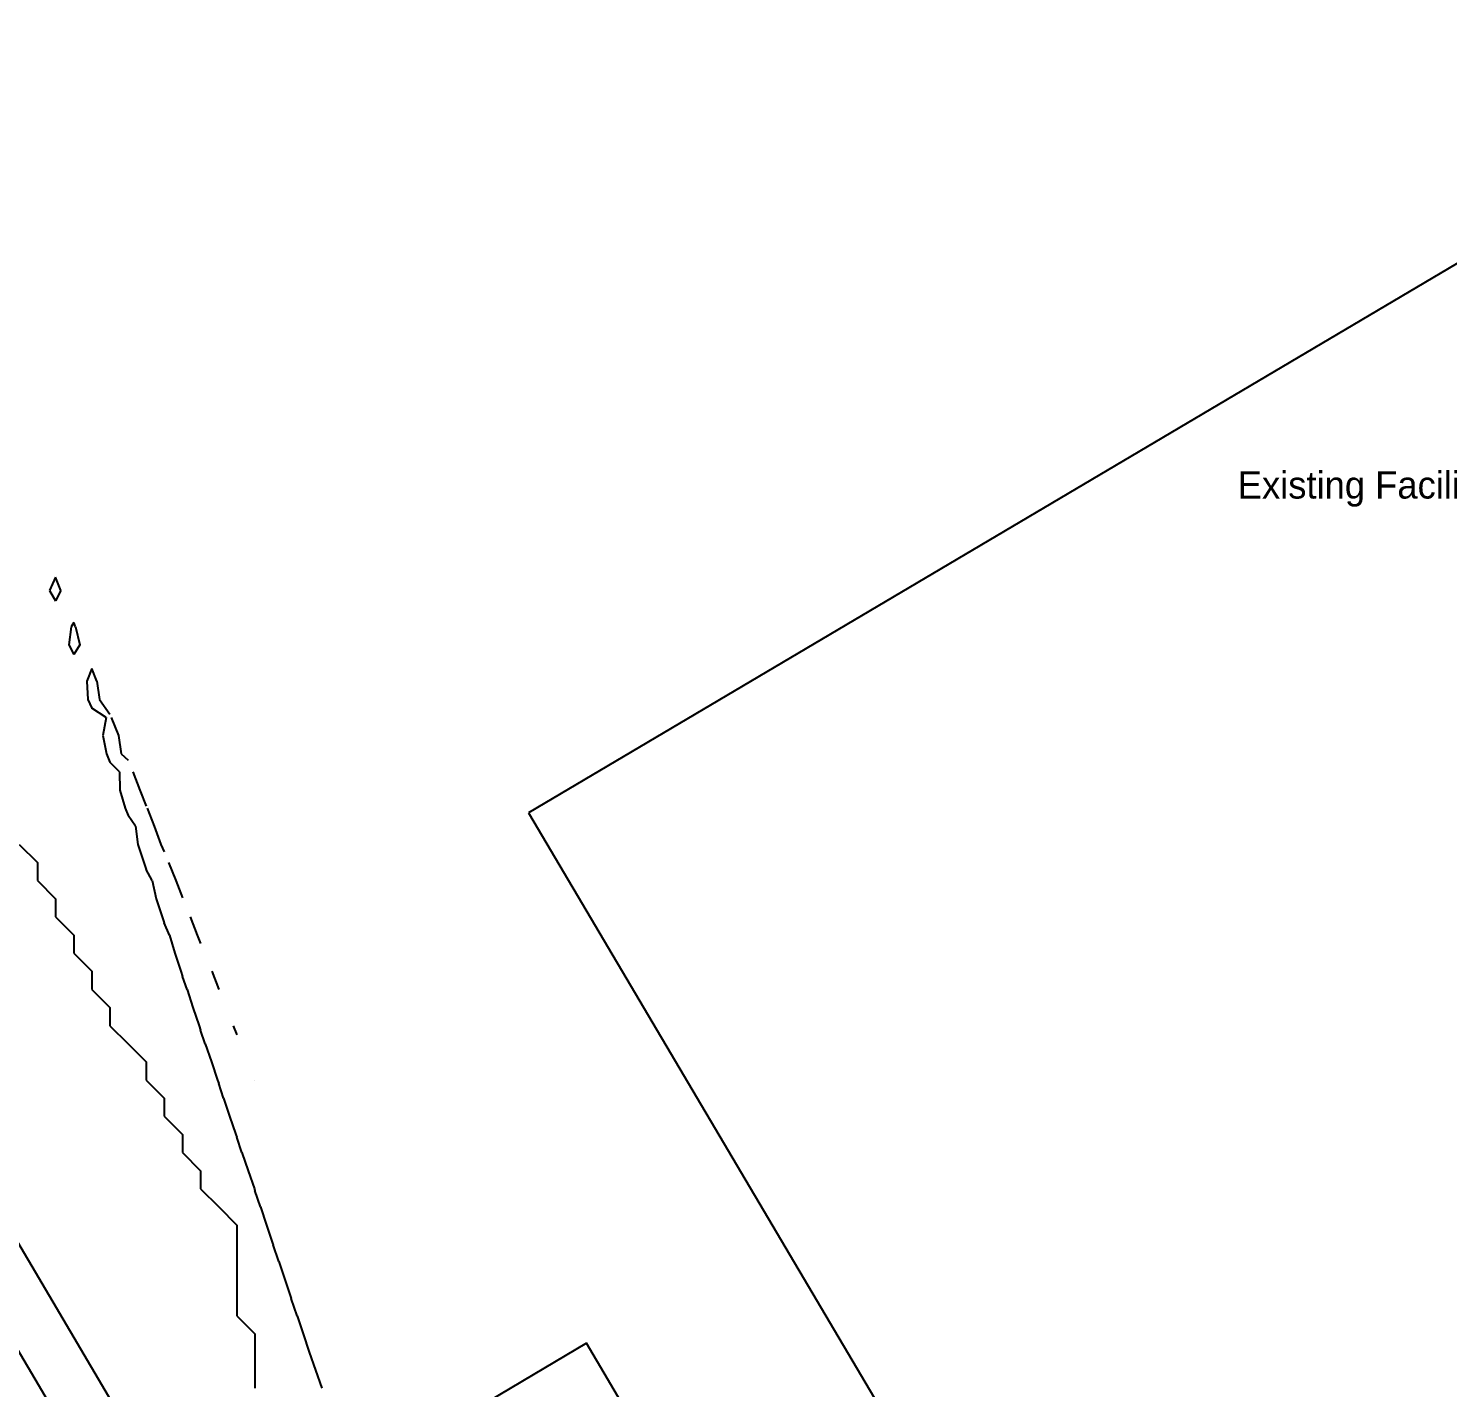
# Model space of a CAD drawing. Header units: feet. Extents: x 70 to 1025, y -1570 to -26.
# Drawn here: x 657 to 813.6, y -469.9 to -320 of the extents above; entities that cross this region are included whole.
import ezdxf

# ---------------------------------------------------------------- set-up
doc = ezdxf.new("R2010")
doc.units = ezdxf.units.FT
for name, color, linetype in [('BLDG-LOT9', 9, 'CONTINUOUS'), ('GRADE-FINISHED', 5, 'CONTINUOUS'), ('ROAD', 252, 'CONTINUOUS'), ('TOPO-EXIST', 8, 'CONTINUOUS')]:
    doc.layers.add(name, color=color, linetype=linetype)

msp = doc.modelspace()

# ---------------------------------------------------------------- linework, layer by layer
at = {"layer": 'BLDG-LOT9'}
for p, q in [((858.532, -319.973), (712.2, -406.5)), ((712.2, -406.5), (839.445, -621.694)), ((718.592, -465.032), (683.3, -485.9)), ((807.664, -615.668), (718.592, -465.032))]:
    msp.add_line(p, q, dxfattribs=at)
at = {"layer": 'GRADE-FINISHED'}
for p, q in [((660, -380.5, 2600), (659.333, -382, 2600)), ((660.571, -382, 2600), (660, -380.5, 2600)), ((659.333, -382, 2600), (660, -383.143, 2600)), ((660.571, -382, 2600), (660, -383.143, 2600)), ((661.724, -386, 2600), (661.463, -388, 2600)), ((662, -385.529, 2600), (661.724, -386, 2600)), ((662.186, -386, 2600), (662, -385.529, 2600)), ((662.186, -386, 2600), (662.667, -388, 2600)), ((661.463, -388, 2600), (662, -389.048, 2600)), ((662.667, -388, 2600), (662, -389.048, 2600)), ((664, -390.588, 2600), (663.442, -392, 2600)), ((664.558, -392, 2600), (664, -390.588, 2600)), ((663.442, -392, 2600), (663.565, -394, 2600)), ((664.558, -392, 2600), (664.833, -394, 2600)), ((663.565, -394, 2600), (664, -394.952, 2600)), ((664.833, -394, 2600), (666, -395.647, 2600)), ((665.571, -396, 2600), (664, -394.952, 2600)), ((665.571, -396, 2600), (665.231, -398, 2600)), ((666.14, -396, 2600), (666.93, -398, 2600)), ((665.231, -398, 2600), (665.615, -400, 2600)), ((666.93, -398, 2600), (667.25, -400, 2600)), ((665.615, -400, 2600), (666, -400.909, 2600)), ((667.043, -402, 2600), (666, -400.909, 2600)), ((667.25, -400, 2600), (668, -400.706, 2600)), ((667.043, -402, 2600), (667.082, -404, 2600)), ((668.512, -402, 2600), (669.302, -404, 2600)), ((667.082, -404, 2600), (667.684, -406, 2600)), ((669.302, -404, 2600), (670, -405.765, 2600)), ((667.684, -406, 2600), (668, -406.818, 2600)), ((668.813, -408, 2600), (668, -406.818, 2600)), ((670.093, -406, 2600), (670.884, -408, 2600)), ((668.813, -408, 2600), (669.079, -410, 2600)), ((670.884, -408, 2600), (671.611, -410, 2600)), ((656, -410, 2601), (658, -412, 2601)), ((669.079, -410, 2600), (669.742, -412, 2600)), ((671.611, -410, 2600), (672, -410.824, 2600)), ((658, -412, 2601), (658, -412, 2601)), ((658, -412, 2601), (658, -414, 2601)), ((669.742, -412, 2600), (670, -412.762, 2600)), ((670.65, -414, 2600), (670, -412.762, 2600)), ((672.465, -412, 2600), (673.256, -414, 2600)), ((658, -414, 2601), (660, -416, 2601)), ((670.65, -414, 2600), (671.111, -416, 2600)), ((673.256, -414, 2600), (674, -415.882, 2600)), ((660, -416, 2601), (660, -416, 2601)), ((660, -416, 2601), (660, -418, 2601)), ((671.111, -416, 2600), (671.778, -418, 2600)), ((660, -418, 2601), (662, -420, 2601)), ((671.778, -418, 2600), (672, -418.667, 2600)), ((674.837, -418, 2600), (675.636, -420, 2600)), ((672.56, -420, 2600), (672, -418.667, 2600)), ((662, -420, 2601), (662, -420, 2601)), ((662, -420, 2601), (662, -422, 2601)), ((672.56, -420, 2600), (673.143, -422, 2600)), ((675.636, -420, 2600), (676, -420.941, 2600)), ((662, -422, 2601), (664, -424, 2601)), ((673.143, -422, 2600), (673.81, -424, 2600)), ((664, -424, 2601), (664, -424, 2601)), ((664, -424, 2601), (664, -426, 2601)), ((673.81, -424, 2600), (674, -424.571, 2600)), ((677.227, -424, 2600), (678, -426, 2600)), ((674.508, -426, 2600), (674, -424.571, 2600)), ((664, -426, 2601), (666, -428, 2601)), ((674.508, -426, 2600), (675.161, -428, 2600)), ((678, -426, 2600), (678, -426, 2600)), ((666, -428, 2601), (666, -428, 2601)), ((666, -428, 2601), (666, -430, 2601)), ((675.161, -428, 2600), (675.841, -430, 2600)), ((666, -430, 2601), (668, -432, 2601)), ((675.841, -430, 2600), (676, -430.476, 2600)), ((676.508, -432, 2600), (676, -430.476, 2600)), ((679.591, -430, 2600), (680, -431, 2600)), ((668, -432, 2601), (668, -432, 2601)), ((668, -432, 2601), (670, -434, 2601)), ((676.508, -432, 2600), (677.194, -434, 2600)), ((670, -434, 2601), (670, -434, 2601)), ((670, -434, 2601), (670, -436, 2601)), ((677.194, -434, 2600), (677.871, -436, 2600)), ((670, -436, 2601), (672, -438, 2601)), ((677.871, -436, 2600), (678, -436.381, 2600)), ((678.54, -438, 2600), (678, -436.381, 2600)), ((682, -436, 2600), (682, -436, 2600)), ((672, -438, 2601), (672, -438, 2601)), ((672, -438, 2601), (672, -440, 2601)), ((678.54, -438, 2600), (679.206, -440, 2600)), ((672, -440, 2601), (674, -442, 2601)), ((679.206, -440, 2600), (679.903, -442, 2600)), ((674, -442, 2601), (674, -442, 2601)), ((674, -442, 2601), (674, -444, 2601)), ((679.903, -442, 2600), (680, -442.286, 2600)), ((680.571, -444, 2600), (680, -442.286, 2600)), ((674, -444, 2601), (676, -446, 2601)), ((680.571, -444, 2600), (681.238, -446, 2600)), ((676, -446, 2601), (676, -446, 2601)), ((676, -446, 2601), (676, -448, 2601)), ((681.238, -446, 2600), (681.935, -448, 2600)), ((676, -448, 2601), (678, -450, 2601)), ((681.935, -448, 2600), (682, -448.19, 2600)), ((682.603, -450, 2600), (682, -448.19, 2600)), ((678, -450, 2601), (678, -450, 2601)), ((678, -450, 2601), (680, -452, 2601)), ((682.603, -450, 2600), (683.27, -452, 2600)), ((680, -452, 2601), (680, -452, 2601)), ((680, -452, 2601), (680, -454, 2601)), ((683.27, -452, 2600), (683.937, -454, 2600)), ((680, -454, 2601), (680, -456, 2601)), ((683.937, -454, 2600), (684, -454.182, 2600)), ((684.635, -456, 2600), (684, -454.182, 2600)), ((680, -456, 2601), (680, -458, 2601)), ((684.635, -456, 2600), (685.302, -458, 2600)), ((680, -458, 2601), (680, -460, 2601)), ((685.302, -458, 2600), (685.968, -460, 2600)), ((680, -460, 2601), (680, -462, 2601)), ((685.968, -460, 2600), (686, -460.091, 2600)), ((686.667, -462, 2600), (686, -460.091, 2600)), ((680, -462, 2601), (682, -464, 2601)), ((686.667, -462, 2600), (687.333, -464, 2600)), ((682, -464, 2601), (682, -464, 2601)), ((682, -464, 2601), (682, -466, 2601)), ((687.333, -464, 2600), (688, -466, 2600)), ((682, -466, 2601), (682, -468, 2601)), ((688, -466, 2600), (688, -466, 2600)), ((688, -466, 2600), (688.677, -468, 2600)), ((682, -468, 2601), (682, -470, 2601)), ((688.677, -468, 2600), (689.365, -470, 2600))]:
    msp.add_line(p, q, dxfattribs=at)
at = {"layer": 'ROAD'}
for p, q in [((634.765, -418.347), (761.865, -633.347)), ((629.6, -421.4), (756.7, -636.4))]:
    msp.add_line(p, q, dxfattribs=at)
at = {"layer": 'TOPO-EXIST'}
for p, q in [((660, -380.5, 2600), (659.333, -382, 2600)), ((660.571, -382, 2600), (660, -380.5, 2600)), ((659.333, -382, 2600), (660, -383.143, 2600)), ((660.571, -382, 2600), (660, -383.143, 2600)), ((661.724, -386, 2600), (661.463, -388, 2600)), ((662, -385.529, 2600), (661.724, -386, 2600)), ((662.186, -386, 2600), (662, -385.529, 2600)), ((662.186, -386, 2600), (662.667, -388, 2600)), ((661.463, -388, 2600), (662, -389.048, 2600)), ((662.667, -388, 2600), (662, -389.048, 2600)), ((664, -390.588, 2600), (663.442, -392, 2600)), ((664.558, -392, 2600), (664, -390.588, 2600)), ((663.442, -392, 2600), (663.565, -394, 2600)), ((664.558, -392, 2600), (664.833, -394, 2600)), ((663.565, -394, 2600), (664, -394.952, 2600)), ((664.833, -394, 2600), (666, -395.647, 2600)), ((665.571, -396, 2600), (664, -394.952, 2600)), ((665.571, -396, 2600), (665.231, -398, 2600)), ((666.14, -396, 2600), (666.93, -398, 2600)), ((665.231, -398, 2600), (665.615, -400, 2600)), ((666.93, -398, 2600), (667.25, -400, 2600)), ((665.615, -400, 2600), (666, -400.909, 2600)), ((667.043, -402, 2600), (666, -400.909, 2600)), ((667.25, -400, 2600), (668, -400.706, 2600)), ((667.043, -402, 2600), (667.082, -404, 2600)), ((668.512, -402, 2600), (669.302, -404, 2600)), ((667.082, -404, 2600), (667.684, -406, 2600)), ((669.302, -404, 2600), (670, -405.765, 2600)), ((667.684, -406, 2600), (668, -406.818, 2600)), ((668.813, -408, 2600), (668, -406.818, 2600)), ((670.093, -406, 2600), (670.884, -408, 2600)), ((668.813, -408, 2600), (669.079, -410, 2600)), ((670.884, -408, 2600), (671.611, -410, 2600)), ((656, -410, 2601), (658, -412, 2601)), ((669.079, -410, 2600), (669.742, -412, 2600)), ((671.611, -410, 2600), (672, -410.824, 2600)), ((658, -412, 2601), (658, -412, 2601)), ((658, -412, 2601), (658, -414, 2601)), ((669.742, -412, 2600), (670, -412.762, 2600)), ((670.65, -414, 2600), (670, -412.762, 2600)), ((672.465, -412, 2600), (673.256, -414, 2600)), ((658, -414, 2601), (660, -416, 2601)), ((670.65, -414, 2600), (671.111, -416, 2600)), ((673.256, -414, 2600), (674, -415.882, 2600)), ((660, -416, 2601), (660, -416, 2601)), ((660, -416, 2601), (660, -418, 2601)), ((671.111, -416, 2600), (671.778, -418, 2600)), ((660, -418, 2601), (662, -420, 2601)), ((671.778, -418, 2600), (672, -418.667, 2600)), ((674.837, -418, 2600), (675.636, -420, 2600)), ((672.56, -420, 2600), (672, -418.667, 2600)), ((662, -420, 2601), (662, -420, 2601)), ((662, -420, 2601), (662, -422, 2601)), ((672.56, -420, 2600), (673.143, -422, 2600)), ((675.636, -420, 2600), (676, -420.941, 2600)), ((662, -422, 2601), (664, -424, 2601)), ((673.143, -422, 2600), (673.81, -424, 2600)), ((664, -424, 2601), (664, -424, 2601)), ((664, -424, 2601), (664, -426, 2601)), ((673.81, -424, 2600), (674, -424.571, 2600)), ((677.227, -424, 2600), (678, -426, 2600)), ((674.508, -426, 2600), (674, -424.571, 2600)), ((664, -426, 2601), (666, -428, 2601)), ((674.508, -426, 2600), (675.161, -428, 2600)), ((678, -426, 2600), (678, -426, 2600)), ((666, -428, 2601), (666, -428, 2601)), ((666, -428, 2601), (666, -430, 2601)), ((675.161, -428, 2600), (675.841, -430, 2600)), ((666, -430, 2601), (668, -432, 2601)), ((675.841, -430, 2600), (676, -430.476, 2600)), ((676.508, -432, 2600), (676, -430.476, 2600)), ((679.591, -430, 2600), (680, -431, 2600)), ((668, -432, 2601), (668, -432, 2601)), ((668, -432, 2601), (670, -434, 2601)), ((676.508, -432, 2600), (677.194, -434, 2600)), ((670, -434, 2601), (670, -434, 2601)), ((670, -434, 2601), (670, -436, 2601)), ((677.194, -434, 2600), (677.871, -436, 2600)), ((670, -436, 2601), (672, -438, 2601)), ((677.871, -436, 2600), (678, -436.381, 2600)), ((678.54, -438, 2600), (678, -436.381, 2600)), ((682, -436, 2600), (682, -436, 2600)), ((672, -438, 2601), (672, -438, 2601)), ((672, -438, 2601), (672, -440, 2601)), ((678.54, -438, 2600), (679.206, -440, 2600)), ((672, -440, 2601), (674, -442, 2601)), ((679.206, -440, 2600), (679.903, -442, 2600)), ((674, -442, 2601), (674, -442, 2601)), ((674, -442, 2601), (674, -444, 2601)), ((679.903, -442, 2600), (680, -442.286, 2600)), ((680.571, -444, 2600), (680, -442.286, 2600)), ((674, -444, 2601), (676, -446, 2601)), ((680.571, -444, 2600), (681.238, -446, 2600)), ((676, -446, 2601), (676, -446, 2601)), ((676, -446, 2601), (676, -448, 2601)), ((681.238, -446, 2600), (681.935, -448, 2600)), ((676, -448, 2601), (678, -450, 2601)), ((681.935, -448, 2600), (682, -448.19, 2600)), ((682.603, -450, 2600), (682, -448.19, 2600)), ((678, -450, 2601), (678, -450, 2601)), ((678, -450, 2601), (680, -452, 2601)), ((682.603, -450, 2600), (683.27, -452, 2600)), ((680, -452, 2601), (680, -452, 2601)), ((680, -452, 2601), (680, -454, 2601)), ((683.27, -452, 2600), (683.937, -454, 2600)), ((680, -454, 2601), (680, -456, 2601)), ((683.937, -454, 2600), (684, -454.182, 2600)), ((684.635, -456, 2600), (684, -454.182, 2600)), ((680, -456, 2601), (680, -458, 2601)), ((684.635, -456, 2600), (685.302, -458, 2600)), ((680, -458, 2601), (680, -460, 2601)), ((685.302, -458, 2600), (685.968, -460, 2600)), ((680, -460, 2601), (680, -462, 2601)), ((685.968, -460, 2600), (686, -460.091, 2600)), ((686.667, -462, 2600), (686, -460.091, 2600)), ((680, -462, 2601), (682, -464, 2601)), ((686.667, -462, 2600), (687.333, -464, 2600)), ((682, -464, 2601), (682, -464, 2601)), ((682, -464, 2601), (682, -466, 2601)), ((687.333, -464, 2600), (688, -466, 2600)), ((682, -466, 2601), (682, -468, 2601)), ((688, -466, 2600), (688, -466, 2600)), ((688, -466, 2600), (688.677, -468, 2600)), ((682, -468, 2601), (682, -470, 2601)), ((688.677, -468, 2600), (689.365, -470, 2600))]:
    msp.add_line(p, q, dxfattribs=at)

# ---------------------------------------------------------------- texts
at = {"layer": 'BLDG-LOT9'}
msp.add_text('Existing Facility (Lot 9) (traced, pad level not surveyed)', height=3, dxfattribs=at).set_placement((790.456, -371.844))

doc.saveas('drawing.dxf')
